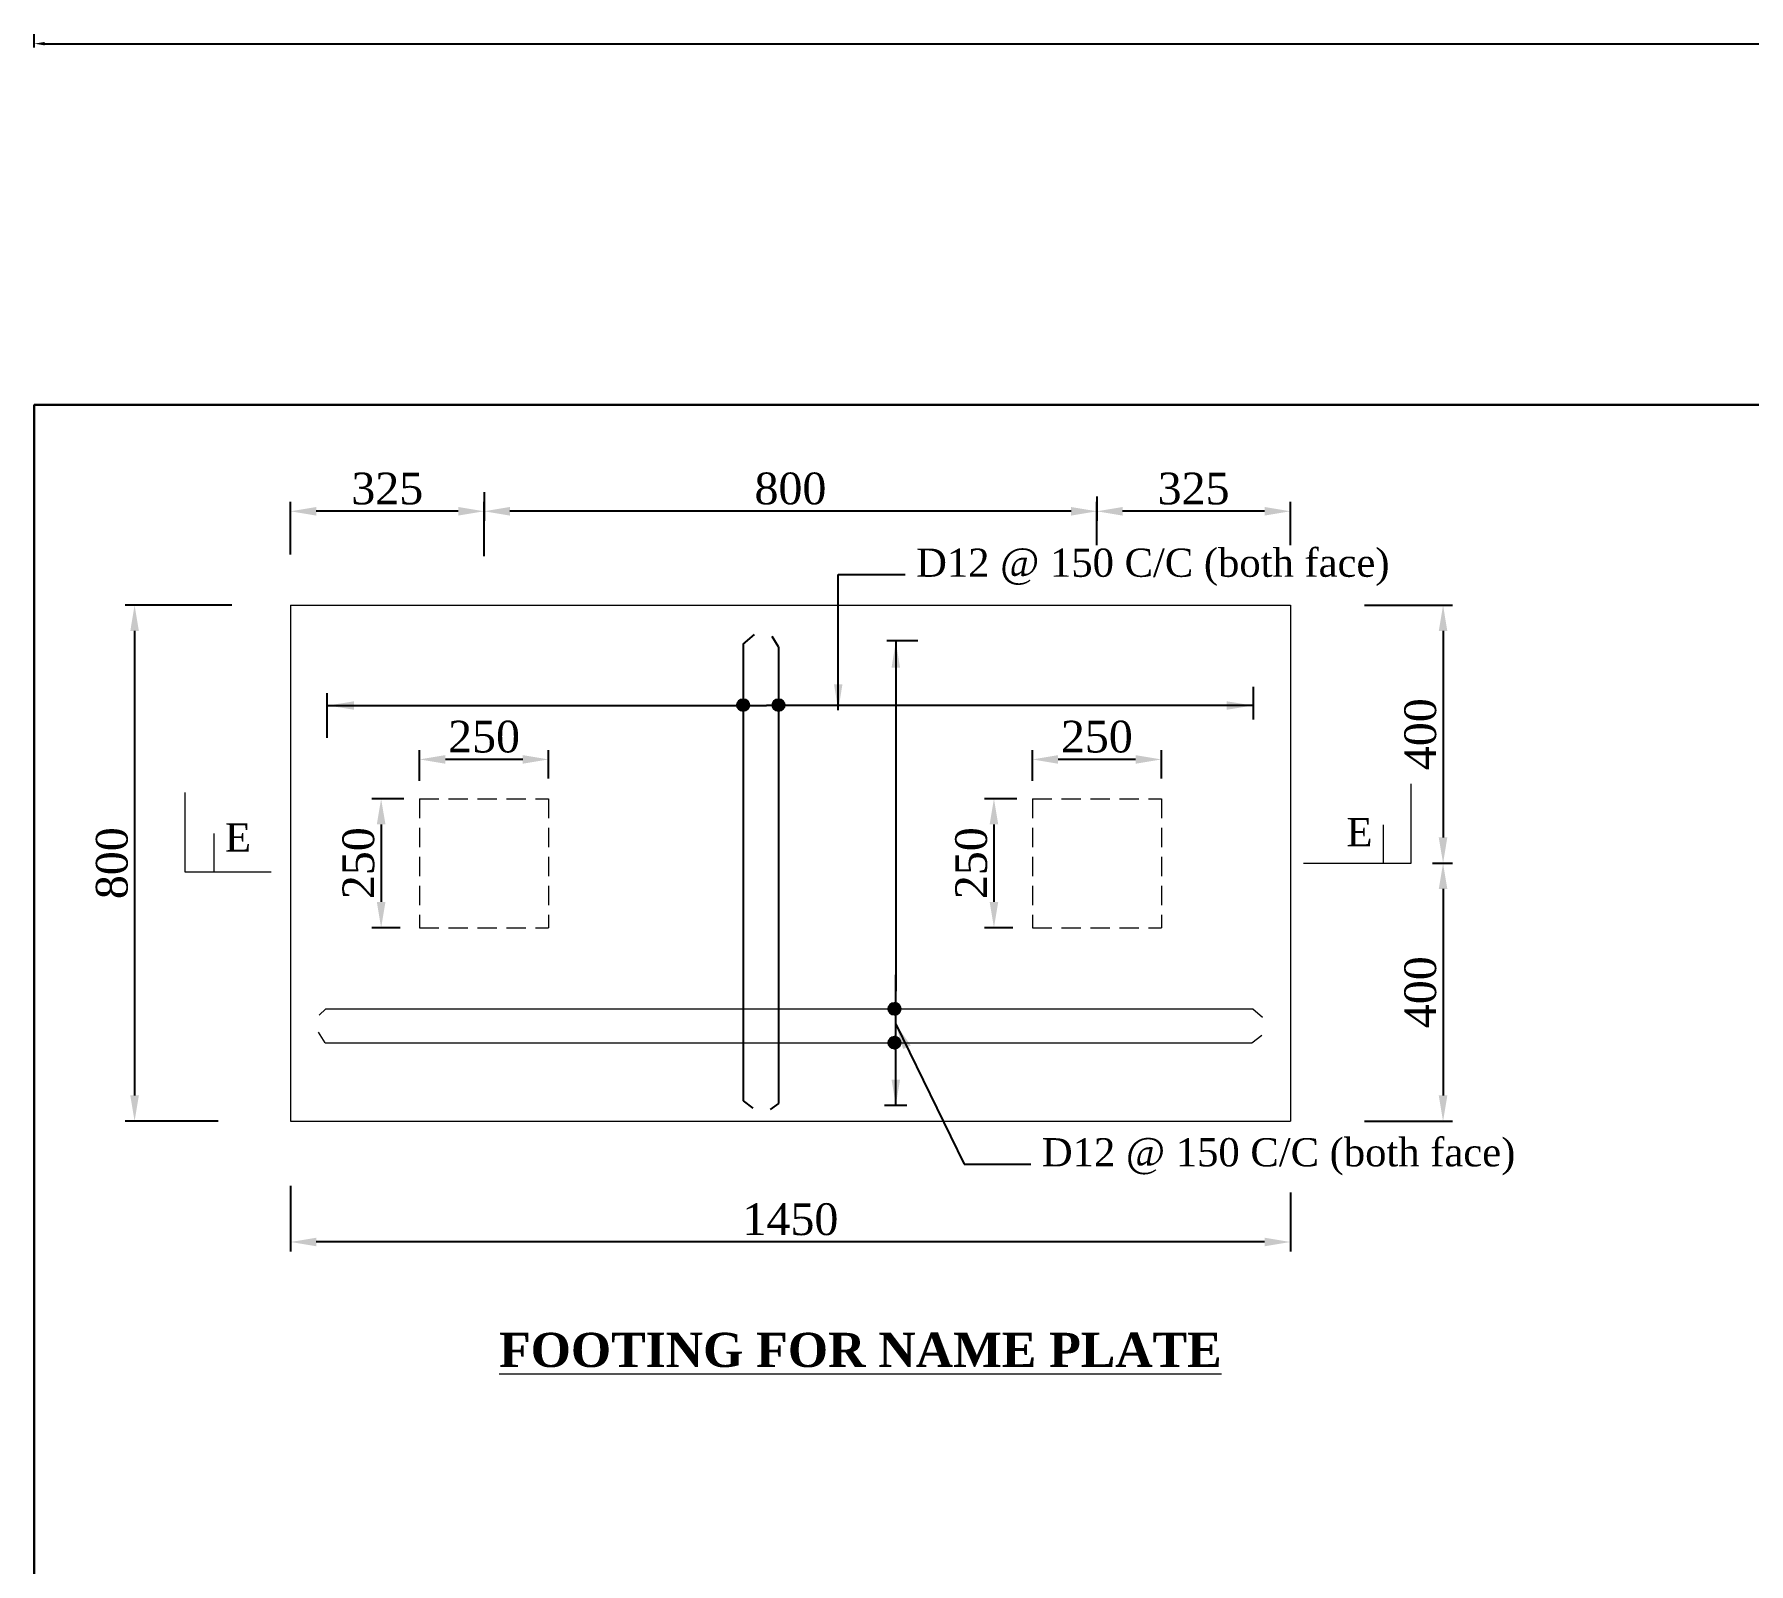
# Model space of a CAD drawing. Header units: metres. Extents: x -1354 to 3686, y -9962 to -7697.
# Drawn here: x 1654.4 to 1720.9, y -8978.4 to -8919.1 of the extents above; entities that cross this region are included whole.
import ezdxf

# ---------------------------------------------------------------- set-up
doc = ezdxf.new("R2010")
doc.units = ezdxf.units.M
doc.linetypes.add('DASHED', pattern=[0.75, 0.5, -0.25])
doc.layers.add('Blocks', color=11, linetype='Continuous', lineweight=9)
doc.layers.add('LINE', color=7, linetype='Continuous')
doc.styles.get("Standard").update_dxf_attribs({"font": 'times.ttf'})
doc.styles.add('TIMES', font='ARIALN.TTF')
doc.dimstyles.get("Standard").update_dxf_attribs({"dimtxt": 0.5, "dimasz": 0.4075, "dimexe": 0.364, "dimexo": 0.219, "dimgap": 0.09, "dimtad": 0, "dimdec": 0, "dimlfac": 1000, "dimzin": 0, "dimdsep": 46, "dimtxsty": 'Standard', "dimcen": 0.09, "dimadec": 0, "dimazin": 0, "dimtfac": 1, "dimtdec": 0, "dimtofl": 0, "dimtmove": 0, "dimatfit": 3, "dimfxl": 1, "dimtolj": 1, "dimtzin": 0, "dimarcsym": 0})

# ---------------------------------------------------------------- blocks, each defined once
blk = doc.blocks.new('*D396')
at = {"color": 0, "lineweight": -2, "ltscale": 0.5}
for p, q in [((1654.426, -8919.593), (1654.426, -8919.079)), ((1654.833, -8919.443), (1736.659, -8919.443)), ((1820.764, -8919.443), (1738.939, -8919.443)), ((1821.172, -8919.593), (1821.172, -8919.079))]:
    blk.add_line(p, q, dxfattribs=at)
at = {"color": 0, "linetype": 'Continuous', "lineweight": -3, "ltscale": 0.5}
for points in [[(1654.833, -8919.375), (1654.833, -8919.511), (1654.426, -8919.443)], [(1820.764, -8919.375), (1820.764, -8919.511), (1821.172, -8919.443)]]:
    blk.add_solid(points, dxfattribs=at)
at = {"layer": 'Defpoints', "color": 0, "linetype": 'Continuous', "lineweight": -3, "ltscale": 0.5}
for p in [(1821.172, -8919.443), (1654.426, -8933.445), (1821.172, -8933.445)]:
    blk.add_point(p, dxfattribs=at)
at = {"color": 0, "linetype": 'Continuous', "lineweight": -3, "ltscale": 0.5, "insert": (1737.799, -8919.443), "char_height": 0.5, "attachment_point": 5}
blk.add_mtext('\\A1;166746', dxfattribs=at)
blk = doc.blocks.new('*D179')
at = {"layer": 'Blocks', "color": 0, "linetype": 'ByBlock', "lineweight": -2, "ltscale": 0.5}
for p, q in [((1664.356, -8963.706), (1664.356, -8966.25)), ((1703.106, -8963.967), (1703.106, -8966.25)), ((1702.106, -8965.886), (1665.356, -8965.886))]:
    blk.add_line(p, q, dxfattribs=at)
at = {"layer": 'Blocks', "color": 0, "linetype": 'ByBlock', "lineweight": -3, "ltscale": 0.5}
for points in [[(1665.356, -8965.72), (1665.356, -8966.053), (1664.356, -8965.886)], [(1702.106, -8965.72), (1702.106, -8966.053), (1703.106, -8965.886)]]:
    blk.add_solid(points, dxfattribs=at)
at = {"layer": 'Defpoints', "color": 0, "linetype": 'ByBlock', "lineweight": -3, "ltscale": 0.5}
for p in [(1664.356, -8963.487), (1703.106, -8963.748), (1664.356, -8965.886)]:
    blk.add_point(p, dxfattribs=at)
at = {"layer": 'Blocks', "color": 0, "linetype": 'ByBlock', "lineweight": 13, "ltscale": 0.5, "insert": (1683.731, -8965.011), "char_height": 1.23, "attachment_point": 5}
blk.add_mtext('\\A1;1450', dxfattribs=at)
blk = doc.blocks.new('*D180')
at = {"layer": 'Blocks', "color": 0, "linetype": 'ByBlock', "lineweight": -2, "ltscale": 0.5}
for p, q in [((1662.083, -8941.205), (1657.949, -8941.205)), ((1658.313, -8942.205), (1658.313, -8960.205)), ((1661.552, -8961.205), (1657.949, -8961.205))]:
    blk.add_line(p, q, dxfattribs=at)
at = {"layer": 'Blocks', "color": 0, "linetype": 'ByBlock', "lineweight": -3, "ltscale": 0.5}
for points in [[(1658.147, -8942.205), (1658.48, -8942.205), (1658.313, -8941.205)], [(1658.147, -8960.205), (1658.48, -8960.205), (1658.313, -8961.205)]]:
    blk.add_solid(points, dxfattribs=at)
at = {"layer": 'Defpoints', "color": 0, "linetype": 'ByBlock', "lineweight": -3, "ltscale": 0.5}
for p in [(1662.302, -8941.205), (1658.313, -8961.205), (1661.771, -8961.205)]:
    blk.add_point(p, dxfattribs=at)
at = {"layer": 'Blocks', "color": 0, "linetype": 'ByBlock', "lineweight": 13, "ltscale": 0.5, "insert": (1657.438, -8951.205), "char_height": 1.23, "attachment_point": 5, "rotation": 90}
blk.add_mtext('\\A1;{\\fTimes New Roman|b0|i0|c0|p18;800}', dxfattribs=at)
blk = doc.blocks.new('*D181')
at = {"layer": 'Blocks', "color": 0, "linetype": 'ByBlock', "lineweight": -2, "ltscale": 0.5}
for p, q in [((1664.356, -8939.245), (1664.356, -8937.202)), ((1671.856, -8939.3), (1671.856, -8937.202)), ((1670.856, -8937.566), (1665.356, -8937.566))]:
    blk.add_line(p, q, dxfattribs=at)
at = {"layer": 'Blocks', "color": 0, "linetype": 'ByBlock', "lineweight": -3, "ltscale": 0.5}
for points in [[(1665.356, -8937.4), (1665.356, -8937.733), (1664.356, -8937.566)], [(1670.856, -8937.4), (1670.856, -8937.733), (1671.856, -8937.566)]]:
    blk.add_solid(points, dxfattribs=at)
at = {"layer": 'Defpoints', "color": 0, "linetype": 'ByBlock', "lineweight": -3, "ltscale": 0.5}
for p in [(1664.356, -8937.566), (1664.356, -8939.464), (1671.856, -8939.519)]:
    blk.add_point(p, dxfattribs=at)
at = {"layer": 'Blocks', "color": 0, "linetype": 'ByBlock', "lineweight": 13, "ltscale": 0.5, "insert": (1668.106, -8936.691), "char_height": 1.23, "attachment_point": 5}
blk.add_mtext('\\A1;{\\fTimes New Roman|b0|i0|c0|p18;325}', dxfattribs=at)
blk = doc.blocks.new('*D182')
at = {"layer": 'Blocks', "color": 0, "linetype": 'ByBlock', "lineweight": -2, "ltscale": 0.5}
for p, q in [((1695.606, -8936.987), (1695.606, -8937.93)), ((1703.106, -8938.875), (1703.106, -8937.202)), ((1702.106, -8937.566), (1696.606, -8937.566))]:
    blk.add_line(p, q, dxfattribs=at)
at = {"layer": 'Blocks', "color": 0, "linetype": 'ByBlock', "lineweight": -3, "ltscale": 0.5}
for points in [[(1696.606, -8937.4), (1696.606, -8937.733), (1695.606, -8937.566)], [(1702.106, -8937.4), (1702.106, -8937.733), (1703.106, -8937.566)]]:
    blk.add_solid(points, dxfattribs=at)
at = {"layer": 'Defpoints', "color": 0, "linetype": 'ByBlock', "lineweight": -3, "ltscale": 0.5}
for p in [(1695.606, -8936.768), (1695.606, -8937.566), (1703.106, -8939.094)]:
    blk.add_point(p, dxfattribs=at)
at = {"layer": 'Blocks', "color": 0, "linetype": 'ByBlock', "lineweight": 13, "ltscale": 0.5, "insert": (1699.356, -8936.691), "char_height": 1.23, "attachment_point": 5}
blk.add_mtext('\\A1;{\\fTimes New Roman|b0|i0|c0|p18;325}', dxfattribs=at)
blk = doc.blocks.new('*D183')
at = {"layer": 'Blocks', "color": 0, "linetype": 'ByBlock', "lineweight": -2, "ltscale": 0.5}
for p, q in [((1671.856, -8936.828), (1671.856, -8937.93)), ((1695.606, -8938.875), (1695.606, -8937.202)), ((1694.606, -8937.566), (1672.856, -8937.566))]:
    blk.add_line(p, q, dxfattribs=at)
at = {"layer": 'Blocks', "color": 0, "linetype": 'ByBlock', "lineweight": -3, "ltscale": 0.5}
for points in [[(1672.856, -8937.4), (1672.856, -8937.733), (1671.856, -8937.566)], [(1694.606, -8937.4), (1694.606, -8937.733), (1695.606, -8937.566)]]:
    blk.add_solid(points, dxfattribs=at)
at = {"layer": 'Defpoints', "color": 0, "linetype": 'ByBlock', "lineweight": -3, "ltscale": 0.5}
for p in [(1671.856, -8936.609), (1671.856, -8937.566), (1695.606, -8939.094)]:
    blk.add_point(p, dxfattribs=at)
at = {"layer": 'Blocks', "color": 0, "linetype": 'ByBlock', "lineweight": 13, "ltscale": 0.5, "insert": (1683.731, -8936.691), "char_height": 1.23, "attachment_point": 5}
blk.add_mtext('\\A1;800', dxfattribs=at)
blk = doc.blocks.new('*D184')
at = {"layer": 'Blocks', "color": 0, "linetype": 'ByBlock', "lineweight": -2, "ltscale": 0.5}
for p, q in [((1669.356, -8948.007), (1669.356, -8946.819)), ((1673.356, -8947.183), (1670.356, -8947.183)), ((1674.356, -8947.928), (1674.356, -8946.819))]:
    blk.add_line(p, q, dxfattribs=at)
at = {"layer": 'Blocks', "color": 0, "linetype": 'ByBlock', "lineweight": -3, "ltscale": 0.5}
for points in [[(1670.356, -8947.017), (1670.356, -8947.35), (1669.356, -8947.183)], [(1673.356, -8947.017), (1673.356, -8947.35), (1674.356, -8947.183)]]:
    blk.add_solid(points, dxfattribs=at)
at = {"layer": 'Defpoints', "color": 0, "linetype": 'ByBlock', "lineweight": -3, "ltscale": 0.5}
for p in [(1669.356, -8947.183), (1669.356, -8948.226), (1674.356, -8948.147)]:
    blk.add_point(p, dxfattribs=at)
at = {"layer": 'Blocks', "color": 0, "linetype": 'ByBlock', "lineweight": 13, "ltscale": 0.5, "insert": (1671.856, -8946.308), "char_height": 1.23, "attachment_point": 5}
blk.add_mtext('\\A1;{\\fTimes New Roman|b0|i0|c0|p18;250}', dxfattribs=at)
blk = doc.blocks.new('*D185')
at = {"layer": 'Blocks', "color": 0, "linetype": 'ByBlock', "lineweight": -2, "ltscale": 0.5}
for p, q in [((1668.753, -8948.705), (1667.504, -8948.705)), ((1667.868, -8949.705), (1667.868, -8952.705)), ((1668.606, -8953.705), (1667.504, -8953.705))]:
    blk.add_line(p, q, dxfattribs=at)
at = {"layer": 'Blocks', "color": 0, "linetype": 'ByBlock', "lineweight": -3, "ltscale": 0.5}
for points in [[(1667.701, -8949.705), (1668.035, -8949.705), (1667.868, -8948.705)], [(1667.701, -8952.705), (1668.035, -8952.705), (1667.868, -8953.705)]]:
    blk.add_solid(points, dxfattribs=at)
at = {"layer": 'Defpoints', "color": 0, "linetype": 'ByBlock', "lineweight": -3, "ltscale": 0.5}
for p in [(1668.972, -8948.705), (1667.868, -8953.705), (1668.825, -8953.705)]:
    blk.add_point(p, dxfattribs=at)
at = {"layer": 'Blocks', "color": 0, "linetype": 'ByBlock', "lineweight": 13, "ltscale": 0.5, "insert": (1666.992, -8951.205), "char_height": 1.23, "attachment_point": 5, "rotation": 90}
blk.add_mtext('\\A1;{\\fTimes New Roman|b0|i0|c0|p18;250}', dxfattribs=at)
blk = doc.blocks.new('*D186')
at = {"layer": 'Blocks', "color": 0, "linetype": 'ByBlock', "lineweight": -2, "ltscale": 0.5}
for p, q in [((1705.98, -8941.205), (1709.388, -8941.205)), ((1709.024, -8942.205), (1709.024, -8950.205)), ((1708.612, -8951.205), (1709.388, -8951.205))]:
    blk.add_line(p, q, dxfattribs=at)
at = {"layer": 'Blocks', "color": 0, "linetype": 'ByBlock', "lineweight": -3, "ltscale": 0.5}
for points in [[(1708.857, -8942.205), (1709.19, -8942.205), (1709.024, -8941.205)], [(1708.857, -8950.205), (1709.19, -8950.205), (1709.024, -8951.205)]]:
    blk.add_solid(points, dxfattribs=at)
at = {"layer": 'Defpoints', "color": 0, "linetype": 'ByBlock', "lineweight": -3, "ltscale": 0.5}
for p in [(1705.761, -8941.205), (1708.393, -8951.205), (1709.024, -8951.205)]:
    blk.add_point(p, dxfattribs=at)
at = {"layer": 'Blocks', "color": 0, "linetype": 'ByBlock', "lineweight": 13, "ltscale": 0.5, "insert": (1708.148, -8946.205), "char_height": 1.23, "attachment_point": 5, "rotation": 90}
blk.add_mtext('\\A1;{\\fTimes New Roman|b0|i0|c0|p18;400}', dxfattribs=at)
blk = doc.blocks.new('*D187')
at = {"layer": 'Blocks', "color": 0, "linetype": 'ByBlock', "lineweight": -2, "ltscale": 0.5}
for p, q in [((1708.612, -8951.205), (1709.388, -8951.205)), ((1709.024, -8952.205), (1709.024, -8960.205)), ((1705.98, -8961.205), (1709.388, -8961.205))]:
    blk.add_line(p, q, dxfattribs=at)
at = {"layer": 'Blocks', "color": 0, "linetype": 'ByBlock', "lineweight": -3, "ltscale": 0.5}
for points in [[(1708.857, -8952.205), (1709.19, -8952.205), (1709.024, -8951.205)], [(1708.857, -8960.205), (1709.19, -8960.205), (1709.024, -8961.205)]]:
    blk.add_solid(points, dxfattribs=at)
at = {"layer": 'Defpoints', "color": 0, "linetype": 'ByBlock', "lineweight": -3, "ltscale": 0.5}
for p in [(1708.393, -8951.205), (1705.761, -8961.205), (1709.024, -8961.205)]:
    blk.add_point(p, dxfattribs=at)
at = {"layer": 'Blocks', "color": 0, "linetype": 'ByBlock', "lineweight": 13, "ltscale": 0.5, "insert": (1708.148, -8956.205), "char_height": 1.23, "attachment_point": 5, "rotation": 90}
blk.add_mtext('\\A1;{\\fTimes New Roman|b0|i0|c0|p18;400}', dxfattribs=at)
blk = doc.blocks.new('*D188')
at = {"layer": 'Blocks', "color": 0, "linetype": 'ByBlock', "lineweight": -2, "ltscale": 0.5}
for p, q in [((1693.106, -8948.007), (1693.106, -8946.819)), ((1697.106, -8947.183), (1694.106, -8947.183)), ((1698.106, -8947.928), (1698.106, -8946.819))]:
    blk.add_line(p, q, dxfattribs=at)
at = {"layer": 'Blocks', "color": 0, "linetype": 'ByBlock', "lineweight": -3, "ltscale": 0.5}
for points in [[(1694.106, -8947.017), (1694.106, -8947.35), (1693.106, -8947.183)], [(1697.106, -8947.017), (1697.106, -8947.35), (1698.106, -8947.183)]]:
    blk.add_solid(points, dxfattribs=at)
at = {"layer": 'Defpoints', "color": 0, "linetype": 'ByBlock', "lineweight": -3, "ltscale": 0.5}
for p in [(1693.106, -8947.183), (1693.106, -8948.226), (1698.106, -8948.147)]:
    blk.add_point(p, dxfattribs=at)
at = {"layer": 'Blocks', "color": 0, "linetype": 'ByBlock', "lineweight": 13, "ltscale": 0.5, "insert": (1695.606, -8946.308), "char_height": 1.23, "attachment_point": 5}
blk.add_mtext('\\A1;{\\fTimes New Roman|b0|i0|c0|p18;250}', dxfattribs=at)
blk = doc.blocks.new('*D189')
at = {"layer": 'Blocks', "color": 0, "linetype": 'ByBlock', "lineweight": -2, "ltscale": 0.5}
for p, q in [((1692.503, -8948.705), (1691.254, -8948.705)), ((1691.618, -8949.705), (1691.618, -8952.705)), ((1692.356, -8953.705), (1691.254, -8953.705))]:
    blk.add_line(p, q, dxfattribs=at)
at = {"layer": 'Blocks', "color": 0, "linetype": 'ByBlock', "lineweight": -3, "ltscale": 0.5}
for points in [[(1691.451, -8949.705), (1691.785, -8949.705), (1691.618, -8948.705)], [(1691.451, -8952.705), (1691.785, -8952.705), (1691.618, -8953.705)]]:
    blk.add_solid(points, dxfattribs=at)
at = {"layer": 'Defpoints', "color": 0, "linetype": 'ByBlock', "lineweight": -3, "ltscale": 0.5}
for p in [(1692.722, -8948.705), (1691.618, -8953.705), (1692.575, -8953.705)]:
    blk.add_point(p, dxfattribs=at)
at = {"layer": 'Blocks', "color": 0, "linetype": 'ByBlock', "lineweight": 13, "ltscale": 0.5, "insert": (1690.742, -8951.205), "char_height": 1.23, "attachment_point": 5, "rotation": 90}
blk.add_mtext('\\A1;{\\fTimes New Roman|b0|i0|c0|p18;250}', dxfattribs=at)
blk = doc.blocks.new('*D270')
at = {"color": 0, "lineweight": -2, "ltscale": 0.5}
for p, q in [((1654.426, -8919.593), (1654.426, -8919.079)), ((1654.833, -8919.443), (1736.659, -8919.443)), ((1820.764, -8919.443), (1738.939, -8919.443)), ((1821.172, -8919.593), (1821.172, -8919.079))]:
    blk.add_line(p, q, dxfattribs=at)
at = {"color": 0, "linetype": 'Continuous', "lineweight": -3, "ltscale": 0.5}
for points in [[(1654.833, -8919.375), (1654.833, -8919.511), (1654.426, -8919.443)], [(1820.764, -8919.375), (1820.764, -8919.511), (1821.172, -8919.443)]]:
    blk.add_solid(points, dxfattribs=at)
at = {"layer": 'Defpoints', "color": 0, "linetype": 'Continuous', "lineweight": -3, "ltscale": 0.5}
for p in [(1821.172, -8919.443), (1654.426, -8933.445), (1821.172, -8933.445)]:
    blk.add_point(p, dxfattribs=at)
at = {"color": 0, "linetype": 'Continuous', "lineweight": -3, "ltscale": 0.5, "insert": (1737.799, -8919.443), "char_height": 0.5, "attachment_point": 5}
blk.add_mtext('\\A1;166746', dxfattribs=at)
blk = doc.blocks.new('*D306')
at = {"layer": 'Blocks', "color": 0, "linetype": 'ByBlock', "lineweight": -2, "ltscale": 0.5}
for p, q in [((1664.356, -8963.706), (1664.356, -8966.25)), ((1703.106, -8963.967), (1703.106, -8966.25)), ((1702.106, -8965.886), (1665.356, -8965.886))]:
    blk.add_line(p, q, dxfattribs=at)
at = {"layer": 'Blocks', "color": 0, "linetype": 'ByBlock', "lineweight": -3, "ltscale": 0.5}
for points in [[(1665.356, -8965.72), (1665.356, -8966.053), (1664.356, -8965.886)], [(1702.106, -8965.72), (1702.106, -8966.053), (1703.106, -8965.886)]]:
    blk.add_solid(points, dxfattribs=at)
at = {"layer": 'Defpoints', "color": 0, "linetype": 'ByBlock', "lineweight": -3, "ltscale": 0.5}
for p in [(1664.356, -8963.487), (1703.106, -8963.748), (1664.356, -8965.886)]:
    blk.add_point(p, dxfattribs=at)
at = {"layer": 'Blocks', "color": 0, "linetype": 'ByBlock', "lineweight": 13, "ltscale": 0.5, "insert": (1683.731, -8965.011), "char_height": 1.23, "attachment_point": 5}
blk.add_mtext('\\A1;1450', dxfattribs=at)
blk = doc.blocks.new('*D307')
at = {"layer": 'Blocks', "color": 0, "linetype": 'ByBlock', "lineweight": -2, "ltscale": 0.5}
for p, q in [((1662.083, -8941.205), (1657.949, -8941.205)), ((1658.313, -8942.205), (1658.313, -8960.205)), ((1661.552, -8961.205), (1657.949, -8961.205))]:
    blk.add_line(p, q, dxfattribs=at)
at = {"layer": 'Blocks', "color": 0, "linetype": 'ByBlock', "lineweight": -3, "ltscale": 0.5}
for points in [[(1658.147, -8942.205), (1658.48, -8942.205), (1658.313, -8941.205)], [(1658.147, -8960.205), (1658.48, -8960.205), (1658.313, -8961.205)]]:
    blk.add_solid(points, dxfattribs=at)
at = {"layer": 'Defpoints', "color": 0, "linetype": 'ByBlock', "lineweight": -3, "ltscale": 0.5}
for p in [(1662.302, -8941.205), (1658.313, -8961.205), (1661.771, -8961.205)]:
    blk.add_point(p, dxfattribs=at)
at = {"layer": 'Blocks', "color": 0, "linetype": 'ByBlock', "lineweight": 13, "ltscale": 0.5, "insert": (1657.438, -8951.205), "char_height": 1.23, "attachment_point": 5, "rotation": 90}
blk.add_mtext('\\A1;{\\fTimes New Roman|b0|i0|c0|p18;800}', dxfattribs=at)
blk = doc.blocks.new('*D308')
at = {"layer": 'Blocks', "color": 0, "linetype": 'ByBlock', "lineweight": -2, "ltscale": 0.5}
for p, q in [((1664.356, -8939.245), (1664.356, -8937.202)), ((1671.856, -8939.3), (1671.856, -8937.202)), ((1670.856, -8937.566), (1665.356, -8937.566))]:
    blk.add_line(p, q, dxfattribs=at)
at = {"layer": 'Blocks', "color": 0, "linetype": 'ByBlock', "lineweight": -3, "ltscale": 0.5}
for points in [[(1665.356, -8937.4), (1665.356, -8937.733), (1664.356, -8937.566)], [(1670.856, -8937.4), (1670.856, -8937.733), (1671.856, -8937.566)]]:
    blk.add_solid(points, dxfattribs=at)
at = {"layer": 'Defpoints', "color": 0, "linetype": 'ByBlock', "lineweight": -3, "ltscale": 0.5}
for p in [(1664.356, -8937.566), (1664.356, -8939.464), (1671.856, -8939.519)]:
    blk.add_point(p, dxfattribs=at)
at = {"layer": 'Blocks', "color": 0, "linetype": 'ByBlock', "lineweight": 13, "ltscale": 0.5, "insert": (1668.106, -8936.691), "char_height": 1.23, "attachment_point": 5}
blk.add_mtext('\\A1;{\\fTimes New Roman|b0|i0|c0|p18;325}', dxfattribs=at)
blk = doc.blocks.new('*D309')
at = {"layer": 'Blocks', "color": 0, "linetype": 'ByBlock', "lineweight": -2, "ltscale": 0.5}
for p, q in [((1695.606, -8936.987), (1695.606, -8937.93)), ((1703.106, -8938.875), (1703.106, -8937.202)), ((1702.106, -8937.566), (1696.606, -8937.566))]:
    blk.add_line(p, q, dxfattribs=at)
at = {"layer": 'Blocks', "color": 0, "linetype": 'ByBlock', "lineweight": -3, "ltscale": 0.5}
for points in [[(1696.606, -8937.4), (1696.606, -8937.733), (1695.606, -8937.566)], [(1702.106, -8937.4), (1702.106, -8937.733), (1703.106, -8937.566)]]:
    blk.add_solid(points, dxfattribs=at)
at = {"layer": 'Defpoints', "color": 0, "linetype": 'ByBlock', "lineweight": -3, "ltscale": 0.5}
for p in [(1695.606, -8936.768), (1695.606, -8937.566), (1703.106, -8939.094)]:
    blk.add_point(p, dxfattribs=at)
at = {"layer": 'Blocks', "color": 0, "linetype": 'ByBlock', "lineweight": 13, "ltscale": 0.5, "insert": (1699.356, -8936.691), "char_height": 1.23, "attachment_point": 5}
blk.add_mtext('\\A1;{\\fTimes New Roman|b0|i0|c0|p18;325}', dxfattribs=at)
blk = doc.blocks.new('*D310')
at = {"layer": 'Blocks', "color": 0, "linetype": 'ByBlock', "lineweight": -2, "ltscale": 0.5}
for p, q in [((1671.856, -8936.828), (1671.856, -8937.93)), ((1695.606, -8938.875), (1695.606, -8937.202)), ((1694.606, -8937.566), (1672.856, -8937.566))]:
    blk.add_line(p, q, dxfattribs=at)
at = {"layer": 'Blocks', "color": 0, "linetype": 'ByBlock', "lineweight": -3, "ltscale": 0.5}
for points in [[(1672.856, -8937.4), (1672.856, -8937.733), (1671.856, -8937.566)], [(1694.606, -8937.4), (1694.606, -8937.733), (1695.606, -8937.566)]]:
    blk.add_solid(points, dxfattribs=at)
at = {"layer": 'Defpoints', "color": 0, "linetype": 'ByBlock', "lineweight": -3, "ltscale": 0.5}
for p in [(1671.856, -8936.609), (1671.856, -8937.566), (1695.606, -8939.094)]:
    blk.add_point(p, dxfattribs=at)
at = {"layer": 'Blocks', "color": 0, "linetype": 'ByBlock', "lineweight": 13, "ltscale": 0.5, "insert": (1683.731, -8936.691), "char_height": 1.23, "attachment_point": 5}
blk.add_mtext('\\A1;800', dxfattribs=at)
blk = doc.blocks.new('*D311')
at = {"layer": 'Blocks', "color": 0, "linetype": 'ByBlock', "lineweight": -2, "ltscale": 0.5}
for p, q in [((1669.356, -8948.007), (1669.356, -8946.819)), ((1673.356, -8947.183), (1670.356, -8947.183)), ((1674.356, -8947.928), (1674.356, -8946.819))]:
    blk.add_line(p, q, dxfattribs=at)
at = {"layer": 'Blocks', "color": 0, "linetype": 'ByBlock', "lineweight": -3, "ltscale": 0.5}
for points in [[(1670.356, -8947.017), (1670.356, -8947.35), (1669.356, -8947.183)], [(1673.356, -8947.017), (1673.356, -8947.35), (1674.356, -8947.183)]]:
    blk.add_solid(points, dxfattribs=at)
at = {"layer": 'Defpoints', "color": 0, "linetype": 'ByBlock', "lineweight": -3, "ltscale": 0.5}
for p in [(1669.356, -8947.183), (1669.356, -8948.226), (1674.356, -8948.147)]:
    blk.add_point(p, dxfattribs=at)
at = {"layer": 'Blocks', "color": 0, "linetype": 'ByBlock', "lineweight": 13, "ltscale": 0.5, "insert": (1671.856, -8946.308), "char_height": 1.23, "attachment_point": 5}
blk.add_mtext('\\A1;{\\fTimes New Roman|b0|i0|c0|p18;250}', dxfattribs=at)
blk = doc.blocks.new('*D312')
at = {"layer": 'Blocks', "color": 0, "linetype": 'ByBlock', "lineweight": -2, "ltscale": 0.5}
for p, q in [((1668.753, -8948.705), (1667.504, -8948.705)), ((1667.868, -8949.705), (1667.868, -8952.705)), ((1668.606, -8953.705), (1667.504, -8953.705))]:
    blk.add_line(p, q, dxfattribs=at)
at = {"layer": 'Blocks', "color": 0, "linetype": 'ByBlock', "lineweight": -3, "ltscale": 0.5}
for points in [[(1667.701, -8949.705), (1668.035, -8949.705), (1667.868, -8948.705)], [(1667.701, -8952.705), (1668.035, -8952.705), (1667.868, -8953.705)]]:
    blk.add_solid(points, dxfattribs=at)
at = {"layer": 'Defpoints', "color": 0, "linetype": 'ByBlock', "lineweight": -3, "ltscale": 0.5}
for p in [(1668.972, -8948.705), (1667.868, -8953.705), (1668.825, -8953.705)]:
    blk.add_point(p, dxfattribs=at)
at = {"layer": 'Blocks', "color": 0, "linetype": 'ByBlock', "lineweight": 13, "ltscale": 0.5, "insert": (1666.992, -8951.205), "char_height": 1.23, "attachment_point": 5, "rotation": 90}
blk.add_mtext('\\A1;{\\fTimes New Roman|b0|i0|c0|p18;250}', dxfattribs=at)
blk = doc.blocks.new('*D313')
at = {"layer": 'Blocks', "color": 0, "linetype": 'ByBlock', "lineweight": -2, "ltscale": 0.5}
for p, q in [((1705.98, -8941.205), (1709.388, -8941.205)), ((1709.024, -8942.205), (1709.024, -8950.205)), ((1708.612, -8951.205), (1709.388, -8951.205))]:
    blk.add_line(p, q, dxfattribs=at)
at = {"layer": 'Blocks', "color": 0, "linetype": 'ByBlock', "lineweight": -3, "ltscale": 0.5}
for points in [[(1708.857, -8942.205), (1709.19, -8942.205), (1709.024, -8941.205)], [(1708.857, -8950.205), (1709.19, -8950.205), (1709.024, -8951.205)]]:
    blk.add_solid(points, dxfattribs=at)
at = {"layer": 'Defpoints', "color": 0, "linetype": 'ByBlock', "lineweight": -3, "ltscale": 0.5}
for p in [(1705.761, -8941.205), (1708.393, -8951.205), (1709.024, -8951.205)]:
    blk.add_point(p, dxfattribs=at)
at = {"layer": 'Blocks', "color": 0, "linetype": 'ByBlock', "lineweight": 13, "ltscale": 0.5, "insert": (1708.148, -8946.205), "char_height": 1.23, "attachment_point": 5, "rotation": 90}
blk.add_mtext('\\A1;{\\fTimes New Roman|b0|i0|c0|p18;400}', dxfattribs=at)
blk = doc.blocks.new('*D314')
at = {"layer": 'Blocks', "color": 0, "linetype": 'ByBlock', "lineweight": -2, "ltscale": 0.5}
for p, q in [((1708.612, -8951.205), (1709.388, -8951.205)), ((1709.024, -8952.205), (1709.024, -8960.205)), ((1705.98, -8961.205), (1709.388, -8961.205))]:
    blk.add_line(p, q, dxfattribs=at)
at = {"layer": 'Blocks', "color": 0, "linetype": 'ByBlock', "lineweight": -3, "ltscale": 0.5}
for points in [[(1708.857, -8952.205), (1709.19, -8952.205), (1709.024, -8951.205)], [(1708.857, -8960.205), (1709.19, -8960.205), (1709.024, -8961.205)]]:
    blk.add_solid(points, dxfattribs=at)
at = {"layer": 'Defpoints', "color": 0, "linetype": 'ByBlock', "lineweight": -3, "ltscale": 0.5}
for p in [(1708.393, -8951.205), (1705.761, -8961.205), (1709.024, -8961.205)]:
    blk.add_point(p, dxfattribs=at)
at = {"layer": 'Blocks', "color": 0, "linetype": 'ByBlock', "lineweight": 13, "ltscale": 0.5, "insert": (1708.148, -8956.205), "char_height": 1.23, "attachment_point": 5, "rotation": 90}
blk.add_mtext('\\A1;{\\fTimes New Roman|b0|i0|c0|p18;400}', dxfattribs=at)
blk = doc.blocks.new('*D315')
at = {"layer": 'Blocks', "color": 0, "linetype": 'ByBlock', "lineweight": -2, "ltscale": 0.5}
for p, q in [((1693.106, -8948.007), (1693.106, -8946.819)), ((1697.106, -8947.183), (1694.106, -8947.183)), ((1698.106, -8947.928), (1698.106, -8946.819))]:
    blk.add_line(p, q, dxfattribs=at)
at = {"layer": 'Blocks', "color": 0, "linetype": 'ByBlock', "lineweight": -3, "ltscale": 0.5}
for points in [[(1694.106, -8947.017), (1694.106, -8947.35), (1693.106, -8947.183)], [(1697.106, -8947.017), (1697.106, -8947.35), (1698.106, -8947.183)]]:
    blk.add_solid(points, dxfattribs=at)
at = {"layer": 'Defpoints', "color": 0, "linetype": 'ByBlock', "lineweight": -3, "ltscale": 0.5}
for p in [(1693.106, -8947.183), (1693.106, -8948.226), (1698.106, -8948.147)]:
    blk.add_point(p, dxfattribs=at)
at = {"layer": 'Blocks', "color": 0, "linetype": 'ByBlock', "lineweight": 13, "ltscale": 0.5, "insert": (1695.606, -8946.308), "char_height": 1.23, "attachment_point": 5}
blk.add_mtext('\\A1;{\\fTimes New Roman|b0|i0|c0|p18;250}', dxfattribs=at)
blk = doc.blocks.new('*D316')
at = {"layer": 'Blocks', "color": 0, "linetype": 'ByBlock', "lineweight": -2, "ltscale": 0.5}
for p, q in [((1692.503, -8948.705), (1691.254, -8948.705)), ((1691.618, -8949.705), (1691.618, -8952.705)), ((1692.356, -8953.705), (1691.254, -8953.705))]:
    blk.add_line(p, q, dxfattribs=at)
at = {"layer": 'Blocks', "color": 0, "linetype": 'ByBlock', "lineweight": -3, "ltscale": 0.5}
for points in [[(1691.451, -8949.705), (1691.785, -8949.705), (1691.618, -8948.705)], [(1691.451, -8952.705), (1691.785, -8952.705), (1691.618, -8953.705)]]:
    blk.add_solid(points, dxfattribs=at)
at = {"layer": 'Defpoints', "color": 0, "linetype": 'ByBlock', "lineweight": -3, "ltscale": 0.5}
for p in [(1692.722, -8948.705), (1691.618, -8953.705), (1692.575, -8953.705)]:
    blk.add_point(p, dxfattribs=at)
at = {"layer": 'Blocks', "color": 0, "linetype": 'ByBlock', "lineweight": 13, "ltscale": 0.5, "insert": (1690.742, -8951.205), "char_height": 1.23, "attachment_point": 5, "rotation": 90}
blk.add_mtext('\\A1;{\\fTimes New Roman|b0|i0|c0|p18;250}', dxfattribs=at)

msp = doc.modelspace()

# ---------------------------------------------------------------- hatches: boundary and pattern name
at = {"linetype": 'Continuous', "lineweight": -3, "ltscale": 0.5}
h = msp.add_hatch(color=0, dxfattribs=at)
h.paths.add_polyline_path([(1682.128992, -8945.076342), (1681.895132, -8945.076342), (1681.895132, -8945.310202, 0.414213562)])
h.paths.add_polyline_path([(1681.895132, -8944.842481), (1681.895132, -8945.076342), (1682.128992, -8945.076342, 0.414213562)])
h.paths.add_polyline_path([(1681.895132, -8944.842481, 0.414213562), (1681.661271, -8945.076342), (1681.895132, -8945.076342)])
h.paths.add_polyline_path([(1681.895132, -8945.076342), (1681.661271, -8945.076342, 0.414213562), (1681.895132, -8945.310202)])
h = msp.add_hatch(color=0, dxfattribs=at)
h.paths.add_polyline_path([(1682.128992, -8945.076342), (1681.895132, -8945.076342), (1681.895132, -8945.310202, 0.414213562)])
h.paths.add_polyline_path([(1681.895132, -8944.842481), (1681.895132, -8945.076342), (1682.128992, -8945.076342, 0.414213562)])
h.paths.add_polyline_path([(1681.895132, -8944.842481, 0.414213562), (1681.661271, -8945.076342), (1681.895132, -8945.076342)])
h.paths.add_polyline_path([(1681.895132, -8945.076342), (1681.661271, -8945.076342, 0.414213562), (1681.895132, -8945.310202)])
h = msp.add_hatch(color=0, dxfattribs=at)
h.paths.add_polyline_path([(1683.505058, -8945.076342), (1683.271198, -8945.076342), (1683.271198, -8945.310202, 0.414213562)])
h.paths.add_polyline_path([(1683.271198, -8944.842481), (1683.271198, -8945.076342), (1683.505058, -8945.076342, 0.414213562)])
h.paths.add_polyline_path([(1683.271198, -8944.842481, 0.414213562), (1683.037337, -8945.076342), (1683.271198, -8945.076342)])
h.paths.add_polyline_path([(1683.271198, -8945.076342), (1683.037337, -8945.076342, 0.414213562), (1683.271198, -8945.310202)])
h = msp.add_hatch(color=0, dxfattribs=at)
h.paths.add_polyline_path([(1683.505058, -8945.076342), (1683.271198, -8945.076342), (1683.271198, -8945.310202, 0.414213562)])
h.paths.add_polyline_path([(1683.271198, -8944.842481), (1683.271198, -8945.076342), (1683.505058, -8945.076342, 0.414213562)])
h.paths.add_polyline_path([(1683.271198, -8944.842481, 0.414213562), (1683.037337, -8945.076342), (1683.271198, -8945.076342)])
h.paths.add_polyline_path([(1683.271198, -8945.076342), (1683.037337, -8945.076342, 0.414213562), (1683.271198, -8945.310202)])
h = msp.add_hatch(color=0, dxfattribs=at)
h.paths.add_polyline_path([(1687.995009, -8956.84944), (1687.761149, -8956.84944), (1687.761149, -8957.0833, 0.414213562)])
h.paths.add_polyline_path([(1687.761149, -8956.61558), (1687.761149, -8956.84944), (1687.995009, -8956.84944, 0.414213562)])
h.paths.add_polyline_path([(1687.761149, -8956.61558, 0.414213562), (1687.527289, -8956.84944), (1687.761149, -8956.84944)])
h.paths.add_polyline_path([(1687.761149, -8956.84944), (1687.527289, -8956.84944, 0.414213562), (1687.761149, -8957.0833)])
h = msp.add_hatch(color=0, dxfattribs=at)
h.paths.add_polyline_path([(1687.995009, -8956.84944), (1687.761149, -8956.84944), (1687.761149, -8957.0833, 0.414213562)])
h.paths.add_polyline_path([(1687.761149, -8956.61558), (1687.761149, -8956.84944), (1687.995009, -8956.84944, 0.414213562)])
h.paths.add_polyline_path([(1687.761149, -8956.61558, 0.414213562), (1687.527289, -8956.84944), (1687.761149, -8956.84944)])
h.paths.add_polyline_path([(1687.761149, -8956.84944), (1687.527289, -8956.84944, 0.414213562), (1687.761149, -8957.0833)])
h = msp.add_hatch(color=0, dxfattribs=at)
h.paths.add_polyline_path([(1687.995009, -8958.161613), (1687.761149, -8958.161613), (1687.761149, -8958.395473, 0.414213562)])
h.paths.add_polyline_path([(1687.761149, -8957.927752), (1687.761149, -8958.161613), (1687.995009, -8958.161613, 0.414213562)])
h.paths.add_polyline_path([(1687.761149, -8957.927752, 0.414213562), (1687.527289, -8958.161613), (1687.761149, -8958.161613)])
h.paths.add_polyline_path([(1687.761149, -8958.161613), (1687.527289, -8958.161613, 0.414213562), (1687.761149, -8958.395473)])
h = msp.add_hatch(color=0, dxfattribs=at)
h.paths.add_polyline_path([(1687.995009, -8958.161613), (1687.761149, -8958.161613), (1687.761149, -8958.395473, 0.414213562)])
h.paths.add_polyline_path([(1687.761149, -8957.927752), (1687.761149, -8958.161613), (1687.995009, -8958.161613, 0.414213562)])
h.paths.add_polyline_path([(1687.761149, -8957.927752, 0.414213562), (1687.527289, -8958.161613), (1687.761149, -8958.161613)])
h.paths.add_polyline_path([(1687.761149, -8958.161613), (1687.527289, -8958.161613, 0.414213562), (1687.761149, -8958.395473)])

# ---------------------------------------------------------------- linework, layer by layer
at = {"color": 0, "linetype": 'Continuous', "lineweight": -3, "ltscale": 0.5}
for p, q in [((1681.895132, -8942.719104), (1682.334596, -8942.34775)), ((1681.895132, -8942.719104), (1682.334596, -8942.34775)), ((1681.895132, -8942.719104), (1681.895132, -8960.42053)), ((1681.895132, -8942.719104), (1681.895132, -8960.42053)), ((1683.271198, -8942.81387), (1683.02297, -8942.414616)), ((1683.271198, -8942.81387), (1683.02297, -8942.414616)), ((1687.46184, -8942.575346), (1688.671234, -8942.575346)), ((1687.46184, -8942.575346), (1688.671234, -8942.575346)), ((1683.271198, -8942.81387), (1683.271198, -8960.515296)), ((1683.271198, -8942.81387), (1683.271198, -8960.515296)), ((1665.75865, -8944.610871), (1665.75865, -8946.346404)), ((1665.75865, -8944.610871), (1665.75865, -8946.346404)), ((1701.663199, -8944.36848), (1701.663199, -8945.638884)), ((1701.663199, -8944.36848), (1701.663199, -8945.638884)), ((1681.895132, -8960.42053), (1682.268796, -8960.700841)), ((1681.895132, -8960.42053), (1682.268796, -8960.700841)), ((1683.271198, -8960.515296), (1682.950559, -8960.744785)), ((1683.271198, -8960.515296), (1682.950559, -8960.744785)), ((1687.375563, -8960.578944), (1688.241272, -8960.578944)), ((1687.375563, -8960.578944), (1688.241272, -8960.578944))]:
    msp.add_line(p, q, dxfattribs=at)
for centre in [(1681.895132, -8945.076342), (1681.895132, -8945.076342), (1683.271198, -8945.076342), (1683.271198, -8945.076342), (1687.761149, -8956.84944), (1687.761149, -8956.84944), (1687.761149, -8958.161613), (1687.761149, -8958.161613)]:
    msp.add_circle(centre, 0.23386, dxfattribs=at)
at = {"layer": 'Blocks', "color": 0, "linetype": 'ByBlock', "lineweight": 13, "ltscale": 0.5}
for p, q in [((1664.35642, -8941.204586), (1703.10642, -8941.204586)), ((1664.35642, -8941.204586), (1664.35642, -8961.204586)), ((1664.35642, -8941.204586), (1703.10642, -8941.204586)), ((1664.35642, -8941.204586), (1664.35642, -8961.204586)), ((1703.10642, -8941.204586), (1703.10642, -8961.204586)), ((1703.10642, -8941.204586), (1703.10642, -8961.204586)), ((1660.255846, -8948.462603), (1660.255846, -8951.540483)), ((1660.255846, -8948.462603), (1660.255846, -8951.540483)), ((1707.784432, -8951.204586), (1707.784432, -8948.126705)), ((1707.784432, -8951.204586), (1707.784432, -8948.126705)), ((1706.700422, -8949.712576), (1706.700422, -8951.204586)), ((1706.700422, -8949.712576), (1706.700422, -8951.204586)), ((1661.401315, -8951.540483), (1661.401315, -8950.048474)), ((1661.401315, -8951.540483), (1661.401315, -8950.048474)), ((1703.613632, -8951.204586), (1707.784432, -8951.204586)), ((1703.613632, -8951.204586), (1707.784432, -8951.204586)), ((1660.255846, -8951.540483), (1663.603745, -8951.540483)), ((1660.255846, -8951.540483), (1663.603745, -8951.540483)), ((1665.727333, -8956.84944), (1665.471262, -8957.098709)), ((1665.727333, -8956.84944), (1665.471262, -8957.098709)), ((1665.727333, -8956.84944), (1701.648098, -8956.84944)), ((1665.727333, -8956.84944), (1701.648098, -8956.84944)), ((1701.648098, -8956.84944), (1702.025084, -8957.17256)), ((1701.648098, -8956.84944), (1702.025084, -8957.17256)), ((1665.692749, -8958.161613), (1665.436679, -8957.75998)), ((1665.692749, -8958.161613), (1665.436679, -8957.75998)), ((1701.613515, -8958.161613), (1702.003696, -8957.872247)), ((1701.613515, -8958.161613), (1702.003696, -8957.872247)), ((1665.692749, -8958.161613), (1701.613515, -8958.161613)), ((1665.692749, -8958.161613), (1701.613515, -8958.161613)), ((1664.35642, -8961.204586), (1703.10642, -8961.204586)), ((1664.35642, -8961.204586), (1703.10642, -8961.204586))]:
    msp.add_line(p, q, dxfattribs=at)
at = {"layer": 'Blocks', "color": 0, "linetype": 'DASHED', "lineweight": 13, "ltscale": 1.5}
for p, q in [((1669.35642, -8948.704586), (1669.35642, -8953.704586)), ((1669.35642, -8948.704586), (1674.35642, -8948.704586)), ((1669.35642, -8948.704586), (1669.35642, -8953.704586)), ((1669.35642, -8948.704586), (1674.35642, -8948.704586)), ((1674.35642, -8948.704586), (1674.35642, -8953.704586)), ((1674.35642, -8948.704586), (1674.35642, -8953.704586)), ((1693.10642, -8948.704586), (1693.10642, -8953.704586)), ((1693.10642, -8948.704586), (1698.10642, -8948.704586)), ((1693.10642, -8948.704586), (1693.10642, -8953.704586)), ((1693.10642, -8948.704586), (1698.10642, -8948.704586)), ((1698.10642, -8948.704586), (1698.10642, -8953.704586)), ((1698.10642, -8948.704586), (1698.10642, -8953.704586)), ((1669.35642, -8953.704586), (1674.35642, -8953.704586)), ((1669.35642, -8953.704586), (1674.35642, -8953.704586)), ((1693.10642, -8953.704586), (1698.10642, -8953.704586)), ((1693.10642, -8953.704586), (1698.10642, -8953.704586))]:
    msp.add_line(p, q, dxfattribs=at)
at = {"layer": 'LINE', "color": 1, "linetype": 'ByBlock', "lineweight": 30, "ltscale": 0.5}
msp.add_lwpolyline([(1654.42551, -9051.358903), (1654.42551, -8933.44541), (1821.171863, -8933.44541), (1821.171863, -9051.358903), (1654.42551, -9051.358903)], close=True, dxfattribs=at)
msp.add_lwpolyline([(1654.42551, -9051.358903), (1654.42551, -8933.44541), (1821.171863, -8933.44541), (1821.171863, -9051.358903), (1654.42551, -9051.358903)], close=True, dxfattribs=at)

# ---------------------------------------------------------------- texts
at = {"layer": 'Blocks', "color": 0, "linetype": 'ByBlock', "lineweight": 13, "ltscale": 0.5, "char_height": 1.09305, "attachment_point": 1, "style": 'TIMES'}
for s, insert, width in [('{\\fTimes New Roman|b0|i0|c0|p18;D12 @ 150 C/C (both face)}', (1688.60243, -8939.012035), 24.12611451), ('{\\fTimes New Roman|b0|i0|c0|p18;D12 @ 150 C/C (both face)}', (1688.60243, -8939.012035), 24.12611451), ('{\\fTimes New Roman|b0|i0|c0|p18;E}', (1661.817712, -8949.660389), 2.32546388), ('{\\fTimes New Roman|b0|i0|c0|p18;E}', (1661.817712, -8949.660389), 2.32546388), ('{\\fTimes New Roman|b0|i0|c0|p18;E}', (1705.280451, -8949.454489), 2.32546388), ('{\\fTimes New Roman|b0|i0|c0|p18;E}', (1705.280451, -8949.454489), 2.32546388), ('{\\fTimes New Roman|b0|i0|c0|p18;D12 @ 150 C/C (both face)}', (1693.477255, -8961.861792), 24.12611451), ('{\\fTimes New Roman|b0|i0|c0|p18;D12 @ 150 C/C (both face)}', (1693.477255, -8961.861792), 24.12611451)]:
    msp.add_mtext(s, dxfattribs=dict(at, insert=insert, width=width))
at = {"layer": 'Blocks', "color": 0, "linetype": 'ByBlock', "lineweight": 13, "ltscale": 0.5, "insert": (1672.4397, -8969.403521), "char_height": 1.32685953, "width": 55.69635843, "attachment_point": 1}
msp.add_mtext('{\\fTimes New Roman|b1|i0|c0|p18;\\L\\C7;FOOTING FOR NAME PLATE\\fTimes New Roman|b0|i0|c0|p18; }', dxfattribs=at)
msp.add_mtext('{\\fTimes New Roman|b1|i0|c0|p18;\\L\\C7;FOOTING FOR NAME PLATE\\fTimes New Roman|b0|i0|c0|p18; }', dxfattribs=at)
msp.add_mtext('{\\fTimes New Roman|b1|i0|c0|p18;\\L\\C7;FOOTING FOR NAME PLATE\\fTimes New Roman|b0|i0|c0|p18; }', dxfattribs=at)
msp.add_mtext('{\\fTimes New Roman|b1|i0|c0|p18;\\L\\C7;FOOTING FOR NAME PLATE\\fTimes New Roman|b0|i0|c0|p18; }', dxfattribs=at)

# ---------------------------------------------------------------- dimensions: what is measured, and where the dimension line sits
at = {"color": 0, "linetype": 'Continuous', "lineweight": -3, "ltscale": 0.5}
for picture in ['*D396', '*D270']:
    dim = msp.add_linear_dim(base=(1821.171863, -8919.443278), p1=(1654.42551, -8933.44541), p2=(1821.171863, -8933.44541), dimstyle='Standard', override={"dimfxl": 0.15, "dimfxlon": 1}, dxfattribs=at)
    dim.commit()
    dim.dimension.update_dxf_attribs({"geometry": picture, "text_midpoint": (1737.798686, -8919.443278)})
at = {"layer": 'Blocks', "color": 0, "linetype": 'ByBlock', "lineweight": 13, "ltscale": 0.5}
for base, p1, p2, text, picture, middle in [((1664.35642, -8937.566236), (1671.85642, -8939.519159), (1664.35642, -8939.463568), '{\\fTimes New Roman|b0|i0|c0|p18;325}', '*D181', (1668.10642, -8936.690594)), ((1664.35642, -8937.566236), (1671.85642, -8939.519159), (1664.35642, -8939.463568), '{\\fTimes New Roman|b0|i0|c0|p18;325}', '*D308', (1668.10642, -8936.690594)), ((1671.85642, -8937.566236), (1695.60642, -8939.093911), (1671.85642, -8936.608702), '800', '*D183', (1683.73142, -8936.690594)), ((1671.85642, -8937.566236), (1695.60642, -8939.093911), (1671.85642, -8936.608702), '800', '*D310', (1683.73142, -8936.690594)), ((1695.60642, -8937.566236), (1703.10642, -8939.093911), (1695.60642, -8936.76799), '{\\fTimes New Roman|b0|i0|c0|p18;325}', '*D182', (1699.35642, -8936.690594)), ((1695.60642, -8937.566236), (1703.10642, -8939.093911), (1695.60642, -8936.76799), '{\\fTimes New Roman|b0|i0|c0|p18;325}', '*D309', (1699.35642, -8936.690594)), ((1664.35642, -8965.886451), (1703.10642, -8963.748398), (1664.35642, -8963.487358), '1450', '*D179', (1683.73142, -8965.010809)), ((1664.35642, -8965.886451), (1703.10642, -8963.748398), (1664.35642, -8963.487358), '1450', '*D306', (1683.73142, -8965.010809))]:
    dim = msp.add_linear_dim(base=base, p1=p1, p2=p2, text=text, dimstyle='Standard', override={"dimtxt": 1.23, "dimasz": 1, "dimgap": 0.25, "dimtad": 1, "dimazin": 1, "dimfxl": 700, "dimfxlon": 1}, dxfattribs=at)
    dim.commit()
    dim.dimension.update_dxf_attribs({"geometry": picture, "text_midpoint": middle})
for base, p1, p2, text, picture, middle in [((1658.313197, -8961.204586), (1662.302224, -8941.204586), (1661.770557, -8961.204586), '{\\fTimes New Roman|b0|i0|c0|p18;800}', '*D180', (1657.437555, -8951.204586)), ((1658.313197, -8961.204586), (1662.302224, -8941.204586), (1661.770557, -8961.204586), '{\\fTimes New Roman|b0|i0|c0|p18;800}', '*D307', (1657.437555, -8951.204586)), ((1709.023544, -8951.204586), (1705.761138, -8941.204586), (1708.39323, -8951.204586), '{\\fTimes New Roman|b0|i0|c0|p18;400}', '*D186', (1708.147902, -8946.204586)), ((1709.023544, -8951.204586), (1705.761138, -8941.204586), (1708.39323, -8951.204586), '{\\fTimes New Roman|b0|i0|c0|p18;400}', '*D313', (1708.147902, -8946.204586)), ((1709.023544, -8961.204586), (1708.39323, -8951.204586), (1705.761138, -8961.204586), '{\\fTimes New Roman|b0|i0|c0|p18;400}', '*D187', (1708.147902, -8956.204586)), ((1709.023544, -8961.204586), (1708.39323, -8951.204586), (1705.761138, -8961.204586), '{\\fTimes New Roman|b0|i0|c0|p18;400}', '*D314', (1708.147902, -8956.204586))]:
    dim = msp.add_linear_dim(base=base, p1=p1, p2=p2, angle=90, text=text, dimstyle='Standard', override={"dimtxt": 1.23, "dimasz": 1, "dimgap": 0.25, "dimtad": 1, "dimazin": 1, "dimfxl": 700, "dimfxlon": 1}, dxfattribs=at)
    dim.commit()
    dim.dimension.update_dxf_attribs({"geometry": picture, "text_midpoint": middle})
for base, p1, p2, picture, middle in [((1669.35642, -8947.183493), (1674.35642, -8948.146731), (1669.35642, -8948.226492), '*D184', (1671.85642, -8947.183493)), ((1669.35642, -8947.183493), (1674.35642, -8948.146731), (1669.35642, -8948.226492), '*D311', (1671.85642, -8947.183493)), ((1693.10642, -8947.183493), (1698.10642, -8948.146731), (1693.10642, -8948.226492), '*D188', (1695.60642, -8947.183493)), ((1693.10642, -8947.183493), (1698.10642, -8948.146731), (1693.10642, -8948.226492), '*D315', (1695.60642, -8947.183493))]:
    dim = msp.add_linear_dim(base=base, p1=p1, p2=p2, text='{\\fTimes New Roman|b0|i0|c0|p18;250}', dimstyle='Standard', override={"dimtxt": 1.23, "dimasz": 1, "dimgap": 0.25, "dimtad": 1, "dimazin": 1, "dimfxl": 700, "dimfxlon": 1}, dxfattribs=at)
    dim.commit()
    dim.dimension.update_dxf_attribs({"geometry": picture, "text_midpoint": middle, "dimtype": 160})
for base, p1, p2, picture, middle in [((1667.868042, -8953.704586), (1668.971894, -8948.704586), (1668.825489, -8953.704586), '*D185', (1667.868042, -8951.204586)), ((1667.868042, -8953.704586), (1668.971894, -8948.704586), (1668.825489, -8953.704586), '*D312', (1667.868042, -8951.204586)), ((1691.618042, -8953.704586), (1692.721894, -8948.704586), (1692.575489, -8953.704586), '*D189', (1691.618042, -8951.204586)), ((1691.618042, -8953.704586), (1692.721894, -8948.704586), (1692.575489, -8953.704586), '*D316', (1691.618042, -8951.204586))]:
    dim = msp.add_linear_dim(base=base, p1=p1, p2=p2, angle=90, text='{\\fTimes New Roman|b0|i0|c0|p18;250}', dimstyle='Standard', override={"dimtxt": 1.23, "dimasz": 1, "dimgap": 0.25, "dimtad": 1, "dimazin": 1, "dimfxl": 700, "dimfxlon": 1}, dxfattribs=at)
    dim.commit()
    dim.dimension.update_dxf_attribs({"geometry": picture, "text_midpoint": middle, "dimtype": 160})

# ---------------------------------------------------------------- leaders
for points in [[(1685.582991, -8945.269626), (1685.582991, -8940.016439), (1688.174612, -8940.016439)], [(1685.582991, -8945.269626), (1685.582991, -8940.016439), (1688.174612, -8940.016439)], [(1687.814327, -8942.622177), (1687.814327, -8956.15841)], [(1687.814327, -8942.622177), (1687.814327, -8956.15841)], [(1665.815851, -8945.094291), (1682.801938, -8945.094291)], [(1665.815851, -8945.094291), (1682.801938, -8945.094291)], [(1701.643461, -8945.094291), (1682.801938, -8945.094291)], [(1701.643461, -8945.094291), (1682.801938, -8945.094291)], [(1687.814327, -8960.59018), (1687.814327, -8955.531405)], [(1687.814327, -8960.59018), (1687.814327, -8955.531405)], [(1687.809102, -8957.440196), (1690.457816, -8962.866196), (1693.049437, -8962.866196)], [(1687.809102, -8957.440196), (1690.457816, -8962.866196), (1693.049437, -8962.866196)]]:
    msp.add_leader(points, dimstyle='Standard', override={"dimtxt": 1.23, "dimasz": 1, "dimgap": 0.25, "dimtad": 1, "dimazin": 1, "dimfxl": 700, "dimfxlon": 1}, dxfattribs=at)

doc.saveas('drawing.dxf')
